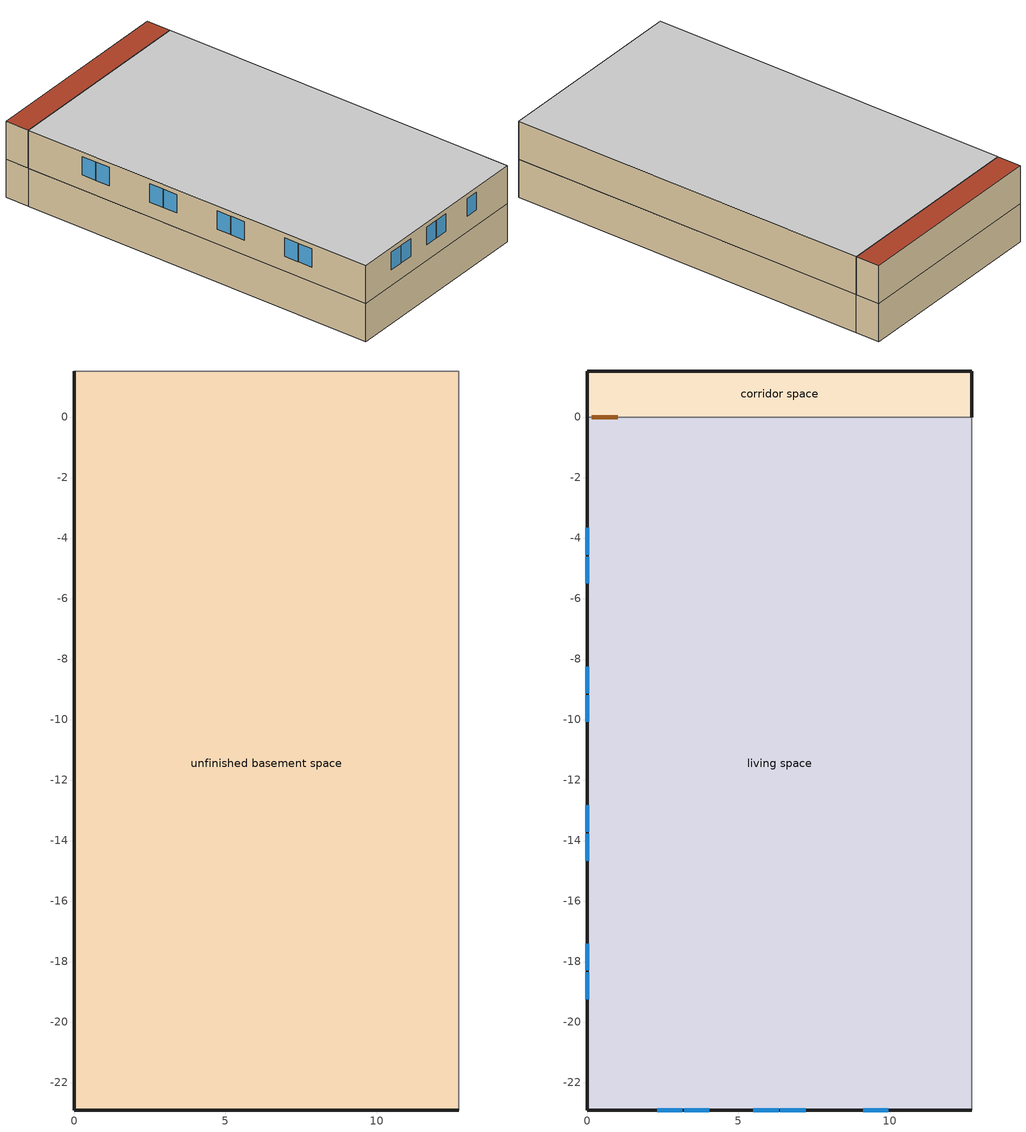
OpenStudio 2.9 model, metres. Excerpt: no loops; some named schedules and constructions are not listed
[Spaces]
unfinished basement space
 floor foundation (FloorFndGrndUnfinB 1): 0,0 0,1.52 12.73,1.52 12.73,0 z-2.44
 floor foundation (FloorFndGrndUnfinB): 0,-22.91 0,0 12.73,0 12.73,-22.91 z-2.44
 wall foundation (WallFndGrndUnfinB 1): 0,1.52 0,0 z-2.44:0
 wall adiabatic (WallFndGrndUnfinB Reversed): 12.73,-22.91 12.73,0 12.73,1.52 0,1.52 z-2.44:0
 wall foundation (WallFndGrndUnfinB): 0,0 0,-22.91 12.73,-22.91 z-2.44:0
 ceiling adiabatic (SurfaceTypeRoofAdiabatic Reversed): 12.73,0 12.73,1.52 0,1.52 0,0 z0
living space
 floor to unfinished basement space (FloorUnfinBInsFin Reversed): 0,-22.91 0,0 12.73,0 12.73,-22.91 z0
 wall outside (WallExtInsFin): 0,0 0,-22.91 12.73,-22.91 z0:2.44
 wall adiabatic (WallIntFinUninsFin Reversed): 12.73,-22.91 12.73,0 0,0 z0:2.44
 window (WindowConstruction): 2.32,-22.91 3.15,-22.91 / 3.21,-22.91 4.05,-22.91 / 5.5,-22.91 6.33,-22.91 / 6.39,-22.91 7.23,-22.91 / 9.13,-22.91 9.96,-22.91 z1.02:2.13; 0,-3.66 0,-4.55 / 0,-4.61 0,-5.5 / 0,-8.25 0,-9.13 / 0,-9.19 0,-10.08 / 0,-12.83 0,-13.71 / 0,-13.77 0,-14.66 / 0,-17.41 0,-18.3 / 0,-18.36 0,-19.24 z0.95:2.13
 ceiling adiabatic (SurfaceTypeRoofAdiabatic Reversed): 12.73,-22.91 12.73,0 0,0 0,-22.91 z2.44
corridor space
 floor adiabatic (FloorUnfinUninsUnfin): 0,0 0,1.52 12.73,1.52 12.73,0 z0
 wall outside (WallExtUninsUnfin): 12.73,0 12.73,1.52 0,1.52 0,0 z0:2.44
 wall adiabatic (WallIntUnfinUninsUnfin Reversed): 0,0 12.73,0 z0:2.44
 door inside (UninsDoor): 0.15,0 1.02,0 z0:2.13
 roof outside (RoofUnfinUninsExt 1): 12.73,0 12.73,1.52 0,1.52 0,0 z2.44
[Schedule:Rule]
res hot water distribution schedule allday rule7: Schedule Ruleset=res hot water distribution schedule; Rule Order=5; Day Schedule=res hot water distribution schedule allday7; Apply Sunday=Yes; Apply Monday=Yes; Apply Tuesday=Yes; Apply Wednesday=Yes; Apply Thursday=Yes; Apply Friday=Yes; Apply Saturday=Yes; Date Specification Type=DateRange; Start Month=7; Start Day=1; End Month=7; End Day=31
res hot water distribution schedule allday rule8: Schedule Ruleset=res hot water distribution schedule; Rule Order=4; Day Schedule=res hot water distribution schedule allday8; Apply Sunday=Yes; Apply Monday=Yes; Apply Tuesday=Yes; Apply Wednesday=Yes; Apply Thursday=Yes; Apply Friday=Yes; Apply Saturday=Yes; Date Specification Type=DateRange; Start Month=8; Start Day=1; End Month=8; End Day=31
res hot water distribution schedule allday rule9: Schedule Ruleset=res hot water distribution schedule; Rule Order=3; Day Schedule=res hot water distribution schedule allday9; Apply Sunday=Yes; Apply Monday=Yes; Apply Tuesday=Yes; Apply Wednesday=Yes; Apply Thursday=Yes; Apply Friday=Yes; Apply Saturday=Yes; Date Specification Type=DateRange; Start Month=9; Start Day=1; End Month=9; End Day=30
res hot water distribution schedule allday rule10: Schedule Ruleset=res hot water distribution schedule; Rule Order=2; Day Schedule=res hot water distribution schedule allday10; Apply Sunday=Yes; Apply Monday=Yes; Apply Tuesday=Yes; Apply Wednesday=Yes; Apply Thursday=Yes; Apply Friday=Yes; Apply Saturday=Yes; Date Specification Type=DateRange; Start Month=10; Start Day=1; End Month=10; End Day=31
res hot water distribution schedule allday rule11: Schedule Ruleset=res hot water distribution schedule; Rule Order=1; Day Schedule=res hot water distribution schedule allday11; Apply Sunday=Yes; Apply Monday=Yes; Apply Tuesday=Yes; Apply Wednesday=Yes; Apply Thursday=Yes; Apply Friday=Yes; Apply Saturday=Yes; Date Specification Type=DateRange; Start Month=11; Start Day=1; End Month=11; End Day=30
res hot water distribution schedule allday rule12: Schedule Ruleset=res hot water distribution schedule; Rule Order=0; Day Schedule=res hot water distribution schedule allday12; Apply Sunday=Yes; Apply Monday=Yes; Apply Tuesday=Yes; Apply Wednesday=Yes; Apply Thursday=Yes; Apply Friday=Yes; Apply Saturday=Yes; Date Specification Type=DateRange; Start Month=12; Start Day=1; End Month=12; End Day=31
res heating setpoint allday rule1: Schedule Ruleset=res heating setpoint; Rule Order=11; Day Schedule=res heating setpoint allday1; Apply Sunday=Yes; Apply Monday=Yes; Apply Tuesday=Yes; Apply Wednesday=Yes; Apply Thursday=Yes; Apply Friday=Yes; Apply Saturday=Yes; Date Specification Type=DateRange; Start Month=1; Start Day=1; End Month=1; End Day=31
res heating setpoint allday rule2: Schedule Ruleset=res heating setpoint; Rule Order=10; Day Schedule=res heating setpoint allday2; Apply Sunday=Yes; Apply Monday=Yes; Apply Tuesday=Yes; Apply Wednesday=Yes; Apply Thursday=Yes; Apply Friday=Yes; Apply Saturday=Yes; Date Specification Type=DateRange; Start Month=2; Start Day=1; End Month=2; End Day=28
res heating setpoint allday rule3: Schedule Ruleset=res heating setpoint; Rule Order=9; Day Schedule=res heating setpoint allday3; Apply Sunday=Yes; Apply Monday=Yes; Apply Tuesday=Yes; Apply Wednesday=Yes; Apply Thursday=Yes; Apply Friday=Yes; Apply Saturday=Yes; Date Specification Type=DateRange; Start Month=3; Start Day=1; End Month=3; End Day=31
res heating setpoint allday rule4: Schedule Ruleset=res heating setpoint; Rule Order=8; Day Schedule=res heating setpoint allday4; Apply Sunday=Yes; Apply Monday=Yes; Apply Tuesday=Yes; Apply Wednesday=Yes; Apply Thursday=Yes; Apply Friday=Yes; Apply Saturday=Yes; Date Specification Type=DateRange; Start Month=4; Start Day=1; End Month=4; End Day=30
res heating setpoint allday rule5: Schedule Ruleset=res heating setpoint; Rule Order=7; Day Schedule=res heating setpoint allday5; Apply Sunday=Yes; Apply Monday=Yes; Apply Tuesday=Yes; Apply Wednesday=Yes; Apply Thursday=Yes; Apply Friday=Yes; Apply Saturday=Yes; Date Specification Type=DateRange; Start Month=5; Start Day=1; End Month=5; End Day=31
res heating setpoint allday rule6: Schedule Ruleset=res heating setpoint; Rule Order=6; Day Schedule=res heating setpoint allday6; Apply Sunday=Yes; Apply Monday=Yes; Apply Tuesday=Yes; Apply Wednesday=Yes; Apply Thursday=Yes; Apply Friday=Yes; Apply Saturday=Yes; Date Specification Type=DateRange; Start Month=6; Start Day=1; End Month=6; End Day=30
res heating setpoint allday rule7: Schedule Ruleset=res heating setpoint; Rule Order=5; Day Schedule=res heating setpoint allday7; Apply Sunday=Yes; Apply Monday=Yes; Apply Tuesday=Yes; Apply Wednesday=Yes; Apply Thursday=Yes; Apply Friday=Yes; Apply Saturday=Yes; Date Specification Type=DateRange; Start Month=7; Start Day=1; End Month=7; End Day=31
res heating setpoint allday rule8: Schedule Ruleset=res heating setpoint; Rule Order=4; Day Schedule=res heating setpoint allday8; Apply Sunday=Yes; Apply Monday=Yes; Apply Tuesday=Yes; Apply Wednesday=Yes; Apply Thursday=Yes; Apply Friday=Yes; Apply Saturday=Yes; Date Specification Type=DateRange; Start Month=8; Start Day=1; End Month=8; End Day=31
res heating setpoint allday rule9: Schedule Ruleset=res heating setpoint; Rule Order=3; Day Schedule=res heating setpoint allday9; Apply Sunday=Yes; Apply Monday=Yes; Apply Tuesday=Yes; Apply Wednesday=Yes; Apply Thursday=Yes; Apply Friday=Yes; Apply Saturday=Yes; Date Specification Type=DateRange; Start Month=9; Start Day=1; End Month=9; End Day=30
res heating setpoint allday rule10: Schedule Ruleset=res heating setpoint; Rule Order=2; Day Schedule=res heating setpoint allday10; Apply Sunday=Yes; Apply Monday=Yes; Apply Tuesday=Yes; Apply Wednesday=Yes; Apply Thursday=Yes; Apply Friday=Yes; Apply Saturday=Yes; Date Specification Type=DateRange; Start Month=10; Start Day=1; End Month=10; End Day=31
res heating setpoint allday rule11: Schedule Ruleset=res heating setpoint; Rule Order=1; Day Schedule=res heating setpoint allday11; Apply Sunday=Yes; Apply Monday=Yes; Apply Tuesday=Yes; Apply Wednesday=Yes; Apply Thursday=Yes; Apply Friday=Yes; Apply Saturday=Yes; Date Specification Type=DateRange; Start Month=11; Start Day=1; End Month=11; End Day=30
res heating setpoint allday rule12: Schedule Ruleset=res heating setpoint; Rule Order=0; Day Schedule=res heating setpoint allday12; Apply Sunday=Yes; Apply Monday=Yes; Apply Tuesday=Yes; Apply Wednesday=Yes; Apply Thursday=Yes; Apply Friday=Yes; Apply Saturday=Yes; Date Specification Type=DateRange; Start Month=12; Start Day=1; End Month=12; End Day=31
res cooling setpoint allday rule1: Schedule Ruleset=res cooling setpoint; Rule Order=11; Day Schedule=res cooling setpoint allday1; Apply Sunday=Yes; Apply Monday=Yes; Apply Tuesday=Yes; Apply Wednesday=Yes; Apply Thursday=Yes; Apply Friday=Yes; Apply Saturday=Yes; Date Specification Type=DateRange; Start Month=1; Start Day=1; End Month=1; End Day=31
res cooling setpoint allday rule2: Schedule Ruleset=res cooling setpoint; Rule Order=10; Day Schedule=res cooling setpoint allday2; Apply Sunday=Yes; Apply Monday=Yes; Apply Tuesday=Yes; Apply Wednesday=Yes; Apply Thursday=Yes; Apply Friday=Yes; Apply Saturday=Yes; Date Specification Type=DateRange; Start Month=2; Start Day=1; End Month=2; End Day=28
res cooling setpoint allday rule3: Schedule Ruleset=res cooling setpoint; Rule Order=9; Day Schedule=res cooling setpoint allday3; Apply Sunday=Yes; Apply Monday=Yes; Apply Tuesday=Yes; Apply Wednesday=Yes; Apply Thursday=Yes; Apply Friday=Yes; Apply Saturday=Yes; Date Specification Type=DateRange; Start Month=3; Start Day=1; End Month=3; End Day=31
res cooling setpoint allday rule4: Schedule Ruleset=res cooling setpoint; Rule Order=8; Day Schedule=res cooling setpoint allday4; Apply Sunday=Yes; Apply Monday=Yes; Apply Tuesday=Yes; Apply Wednesday=Yes; Apply Thursday=Yes; Apply Friday=Yes; Apply Saturday=Yes; Date Specification Type=DateRange; Start Month=4; Start Day=1; End Month=4; End Day=30
res cooling setpoint allday rule5: Schedule Ruleset=res cooling setpoint; Rule Order=7; Day Schedule=res cooling setpoint allday5; Apply Sunday=Yes; Apply Monday=Yes; Apply Tuesday=Yes; Apply Wednesday=Yes; Apply Thursday=Yes; Apply Friday=Yes; Apply Saturday=Yes; Date Specification Type=DateRange; Start Month=5; Start Day=1; End Month=5; End Day=31
res cooling setpoint allday rule6: Schedule Ruleset=res cooling setpoint; Rule Order=6; Day Schedule=res cooling setpoint allday6; Apply Sunday=Yes; Apply Monday=Yes; Apply Tuesday=Yes; Apply Wednesday=Yes; Apply Thursday=Yes; Apply Friday=Yes; Apply Saturday=Yes; Date Specification Type=DateRange; Start Month=6; Start Day=1; End Month=6; End Day=30
res cooling setpoint allday rule7: Schedule Ruleset=res cooling setpoint; Rule Order=5; Day Schedule=res cooling setpoint allday7; Apply Sunday=Yes; Apply Monday=Yes; Apply Tuesday=Yes; Apply Wednesday=Yes; Apply Thursday=Yes; Apply Friday=Yes; Apply Saturday=Yes; Date Specification Type=DateRange; Start Month=7; Start Day=1; End Month=7; End Day=31
res cooling setpoint allday rule8: Schedule Ruleset=res cooling setpoint; Rule Order=4; Day Schedule=res cooling setpoint allday8; Apply Sunday=Yes; Apply Monday=Yes; Apply Tuesday=Yes; Apply Wednesday=Yes; Apply Thursday=Yes; Apply Friday=Yes; Apply Saturday=Yes; Date Specification Type=DateRange; Start Month=8; Start Day=1; End Month=8; End Day=31
res cooling setpoint allday rule9: Schedule Ruleset=res cooling setpoint; Rule Order=3; Day Schedule=res cooling setpoint allday9; Apply Sunday=Yes; Apply Monday=Yes; Apply Tuesday=Yes; Apply Wednesday=Yes; Apply Thursday=Yes; Apply Friday=Yes; Apply Saturday=Yes; Date Specification Type=DateRange; Start Month=9; Start Day=1; End Month=9; End Day=30
res cooling setpoint allday rule10: Schedule Ruleset=res cooling setpoint; Rule Order=2; Day Schedule=res cooling setpoint allday10; Apply Sunday=Yes; Apply Monday=Yes; Apply Tuesday=Yes; Apply Wednesday=Yes; Apply Thursday=Yes; Apply Friday=Yes; Apply Saturday=Yes; Date Specification Type=DateRange; Start Month=10; Start Day=1; End Month=10; End Day=31
res cooling setpoint allday rule11: Schedule Ruleset=res cooling setpoint; Rule Order=1; Day Schedule=res cooling setpoint allday11; Apply Sunday=Yes; Apply Monday=Yes; Apply Tuesday=Yes; Apply Wednesday=Yes; Apply Thursday=Yes; Apply Friday=Yes; Apply Saturday=Yes; Date Specification Type=DateRange; Start Month=11; Start Day=1; End Month=11; End Day=30
res cooling setpoint allday rule12: Schedule Ruleset=res cooling setpoint; Rule Order=0; Day Schedule=res cooling setpoint allday12; Apply Sunday=Yes; Apply Monday=Yes; Apply Tuesday=Yes; Apply Wednesday=Yes; Apply Thursday=Yes; Apply Friday=Yes; Apply Saturday=Yes; Date Specification Type=DateRange; Start Month=12; Start Day=1; End Month=12; End Day=31
res ceil fan benchmark|living space schedule allday rule1: Schedule Ruleset=res ceil fan benchmark|living space schedule; Rule Order=11; Day Schedule=res ceil fan benchmark|living space schedule allday1; Apply Sunday=Yes; Apply Monday=Yes; Apply Tuesday=Yes; Apply Wednesday=Yes; Apply Thursday=Yes; Apply Friday=Yes; Apply Saturday=Yes; Date Specification Type=DateRange; Start Month=1; Start Day=1; End Month=1; End Day=31
res ceil fan benchmark|living space schedule allday rule2: Schedule Ruleset=res ceil fan benchmark|living space schedule; Rule Order=10; Day Schedule=res ceil fan benchmark|living space schedule allday2; Apply Sunday=Yes; Apply Monday=Yes; Apply Tuesday=Yes; Apply Wednesday=Yes; Apply Thursday=Yes; Apply Friday=Yes; Apply Saturday=Yes; Date Specification Type=DateRange; Start Month=2; Start Day=1; End Month=2; End Day=28
res ceil fan benchmark|living space schedule allday rule3: Schedule Ruleset=res ceil fan benchmark|living space schedule; Rule Order=9; Day Schedule=res ceil fan benchmark|living space schedule allday3; Apply Sunday=Yes; Apply Monday=Yes; Apply Tuesday=Yes; Apply Wednesday=Yes; Apply Thursday=Yes; Apply Friday=Yes; Apply Saturday=Yes; Date Specification Type=DateRange; Start Month=3; Start Day=1; End Month=3; End Day=31
res ceil fan benchmark|living space schedule allday rule4: Schedule Ruleset=res ceil fan benchmark|living space schedule; Rule Order=8; Day Schedule=res ceil fan benchmark|living space schedule allday4; Apply Sunday=Yes; Apply Monday=Yes; Apply Tuesday=Yes; Apply Wednesday=Yes; Apply Thursday=Yes; Apply Friday=Yes; Apply Saturday=Yes; Date Specification Type=DateRange; Start Month=4; Start Day=1; End Month=4; End Day=30
res ceil fan benchmark|living space schedule allday rule5: Schedule Ruleset=res ceil fan benchmark|living space schedule; Rule Order=7; Day Schedule=res ceil fan benchmark|living space schedule allday5; Apply Sunday=Yes; Apply Monday=Yes; Apply Tuesday=Yes; Apply Wednesday=Yes; Apply Thursday=Yes; Apply Friday=Yes; Apply Saturday=Yes; Date Specification Type=DateRange; Start Month=5; Start Day=1; End Month=5; End Day=31
res ceil fan benchmark|living space schedule allday rule6: Schedule Ruleset=res ceil fan benchmark|living space schedule; Rule Order=6; Day Schedule=res ceil fan benchmark|living space schedule allday6; Apply Sunday=Yes; Apply Monday=Yes; Apply Tuesday=Yes; Apply Wednesday=Yes; Apply Thursday=Yes; Apply Friday=Yes; Apply Saturday=Yes; Date Specification Type=DateRange; Start Month=6; Start Day=1; End Month=6; End Day=30
res ceil fan benchmark|living space schedule allday rule7: Schedule Ruleset=res ceil fan benchmark|living space schedule; Rule Order=5; Day Schedule=res ceil fan benchmark|living space schedule allday7; Apply Sunday=Yes; Apply Monday=Yes; Apply Tuesday=Yes; Apply Wednesday=Yes; Apply Thursday=Yes; Apply Friday=Yes; Apply Saturday=Yes; Date Specification Type=DateRange; Start Month=7; Start Day=1; End Month=7; End Day=31
res ceil fan benchmark|living space schedule allday rule8: Schedule Ruleset=res ceil fan benchmark|living space schedule; Rule Order=4; Day Schedule=res ceil fan benchmark|living space schedule allday8; Apply Sunday=Yes; Apply Monday=Yes; Apply Tuesday=Yes; Apply Wednesday=Yes; Apply Thursday=Yes; Apply Friday=Yes; Apply Saturday=Yes; Date Specification Type=DateRange; Start Month=8; Start Day=1; End Month=8; End Day=31
res ceil fan benchmark|living space schedule allday rule9: Schedule Ruleset=res ceil fan benchmark|living space schedule; Rule Order=3; Day Schedule=res ceil fan benchmark|living space schedule allday9; Apply Sunday=Yes; Apply Monday=Yes; Apply Tuesday=Yes; Apply Wednesday=Yes; Apply Thursday=Yes; Apply Friday=Yes; Apply Saturday=Yes; Date Specification Type=DateRange; Start Month=9; Start Day=1; End Month=9; End Day=30
res ceil fan benchmark|living space schedule allday rule10: Schedule Ruleset=res ceil fan benchmark|living space schedule; Rule Order=2; Day Schedule=res ceil fan benchmark|living space schedule allday10; Apply Sunday=Yes; Apply Monday=Yes; Apply Tuesday=Yes; Apply Wednesday=Yes; Apply Thursday=Yes; Apply Friday=Yes; Apply Saturday=Yes; Date Specification Type=DateRange; Start Month=10; Start Day=1; End Month=10; End Day=31
res ceil fan benchmark|living space schedule allday rule11: Schedule Ruleset=res ceil fan benchmark|living space schedule; Rule Order=1; Day Schedule=res ceil fan benchmark|living space schedule allday11; Apply Sunday=Yes; Apply Monday=Yes; Apply Tuesday=Yes; Apply Wednesday=Yes; Apply Thursday=Yes; Apply Friday=Yes; Apply Saturday=Yes; Date Specification Type=DateRange; Start Month=11; Start Day=1; End Month=11; End Day=30
res ceil fan benchmark|living space schedule allday rule12: Schedule Ruleset=res ceil fan benchmark|living space schedule; Rule Order=0; Day Schedule=res ceil fan benchmark|living space schedule allday12; Apply Sunday=Yes; Apply Monday=Yes; Apply Tuesday=Yes; Apply Wednesday=Yes; Apply Thursday=Yes; Apply Friday=Yes; Apply Saturday=Yes; Date Specification Type=DateRange; Start Month=12; Start Day=1; End Month=12; End Day=31
res refrig schedule allday rule1: Schedule Ruleset=res refrig schedule; Rule Order=11; Day Schedule=res refrig schedule allday1; Apply Sunday=Yes; Apply Monday=Yes; Apply Tuesday=Yes; Apply Wednesday=Yes; Apply Thursday=Yes; Apply Friday=Yes; Apply Saturday=Yes; Date Specification Type=DateRange; Start Month=1; Start Day=1; End Month=1; End Day=31
res refrig schedule allday rule2: Schedule Ruleset=res refrig schedule; Rule Order=10; Day Schedule=res refrig schedule allday2; Apply Sunday=Yes; Apply Monday=Yes; Apply Tuesday=Yes; Apply Wednesday=Yes; Apply Thursday=Yes; Apply Friday=Yes; Apply Saturday=Yes; Date Specification Type=DateRange; Start Month=2; Start Day=1; End Month=2; End Day=28
res refrig schedule allday rule3: Schedule Ruleset=res refrig schedule; Rule Order=9; Day Schedule=res refrig schedule allday3; Apply Sunday=Yes; Apply Monday=Yes; Apply Tuesday=Yes; Apply Wednesday=Yes; Apply Thursday=Yes; Apply Friday=Yes; Apply Saturday=Yes; Date Specification Type=DateRange; Start Month=3; Start Day=1; End Month=3; End Day=31
res refrig schedule allday rule4: Schedule Ruleset=res refrig schedule; Rule Order=8; Day Schedule=res refrig schedule allday4; Apply Sunday=Yes; Apply Monday=Yes; Apply Tuesday=Yes; Apply Wednesday=Yes; Apply Thursday=Yes; Apply Friday=Yes; Apply Saturday=Yes; Date Specification Type=DateRange; Start Month=4; Start Day=1; End Month=4; End Day=30
res refrig schedule allday rule5: Schedule Ruleset=res refrig schedule; Rule Order=7; Day Schedule=res refrig schedule allday5; Apply Sunday=Yes; Apply Monday=Yes; Apply Tuesday=Yes; Apply Wednesday=Yes; Apply Thursday=Yes; Apply Friday=Yes; Apply Saturday=Yes; Date Specification Type=DateRange; Start Month=5; Start Day=1; End Month=5; End Day=31
res refrig schedule allday rule6: Schedule Ruleset=res refrig schedule; Rule Order=6; Day Schedule=res refrig schedule allday6; Apply Sunday=Yes; Apply Monday=Yes; Apply Tuesday=Yes; Apply Wednesday=Yes; Apply Thursday=Yes; Apply Friday=Yes; Apply Saturday=Yes; Date Specification Type=DateRange; Start Month=6; Start Day=1; End Month=6; End Day=30
res refrig schedule allday rule7: Schedule Ruleset=res refrig schedule; Rule Order=5; Day Schedule=res refrig schedule allday7; Apply Sunday=Yes; Apply Monday=Yes; Apply Tuesday=Yes; Apply Wednesday=Yes; Apply Thursday=Yes; Apply Friday=Yes; Apply Saturday=Yes; Date Specification Type=DateRange; Start Month=7; Start Day=1; End Month=7; End Day=31
res refrig schedule allday rule8: Schedule Ruleset=res refrig schedule; Rule Order=4; Day Schedule=res refrig schedule allday8; Apply Sunday=Yes; Apply Monday=Yes; Apply Tuesday=Yes; Apply Wednesday=Yes; Apply Thursday=Yes; Apply Friday=Yes; Apply Saturday=Yes; Date Specification Type=DateRange; Start Month=8; Start Day=1; End Month=8; End Day=31
res refrig schedule allday rule9: Schedule Ruleset=res refrig schedule; Rule Order=3; Day Schedule=res refrig schedule allday9; Apply Sunday=Yes; Apply Monday=Yes; Apply Tuesday=Yes; Apply Wednesday=Yes; Apply Thursday=Yes; Apply Friday=Yes; Apply Saturday=Yes; Date Specification Type=DateRange; Start Month=9; Start Day=1; End Month=9; End Day=30
res refrig schedule allday rule10: Schedule Ruleset=res refrig schedule; Rule Order=2; Day Schedule=res refrig schedule allday10; Apply Sunday=Yes; Apply Monday=Yes; Apply Tuesday=Yes; Apply Wednesday=Yes; Apply Thursday=Yes; Apply Friday=Yes; Apply Saturday=Yes; Date Specification Type=DateRange; Start Month=10; Start Day=1; End Month=10; End Day=31
res refrig schedule allday rule11: Schedule Ruleset=res refrig schedule; Rule Order=1; Day Schedule=res refrig schedule allday11; Apply Sunday=Yes; Apply Monday=Yes; Apply Tuesday=Yes; Apply Wednesday=Yes; Apply Thursday=Yes; Apply Friday=Yes; Apply Saturday=Yes; Date Specification Type=DateRange; Start Month=11; Start Day=1; End Month=11; End Day=30
res refrig schedule allday rule12: Schedule Ruleset=res refrig schedule; Rule Order=0; Day Schedule=res refrig schedule allday12; Apply Sunday=Yes; Apply Monday=Yes; Apply Tuesday=Yes; Apply Wednesday=Yes; Apply Thursday=Yes; Apply Friday=Yes; Apply Saturday=Yes; Date Specification Type=DateRange; Start Month=12; Start Day=1; End Month=12; End Day=31
res dw schedule allday ruleset1: Schedule Ruleset=res dw schedule; Rule Order=6; Day Schedule=res dw schedule allday1; Apply Sunday=Yes; Apply Monday=Yes; Apply Tuesday=Yes; Apply Wednesday=Yes; Apply Thursday=Yes; Apply Friday=Yes; Apply Saturday=Yes; Date Specification Type=SpecificDates; Specific Month 1=1; Specific Day 1=1; Specific Month 2=1; Specific Day 2=8; Specific Month 3=1; Specific Day 3=15; Specific Month 4=1; Specific Day 4=22; Specific Month 5=1; Specific Day 5=29; Specific Month 6=2; Specific Day 6=5; Specific Month 7=2; Specific Day 7=12; Specific Month 8=2; Specific Day 8=19; Specific Month 9=2; Specific Day 9=26; Specific Month 10=3; Specific Day 10=5; Specific Month 11=3; Specific Day 11=12; Specific Month 12=3; Specific Day 12=19; Specific Month 13=3; Specific Day 13=26; Specific Month 14=4; Specific Day 14=2; Specific Month 15=4; Specific Day 15=9; Specific Month 16=4; Specific Day 16=16; Specific Month 17=4; Specific Day 17=23; Specific Month 18=4; Specific Day 18=30; Specific Month 19=5; Specific Day 19=7; Specific Month 20=5; Specific Day 20=14; Specific Month 21=5; Specific Day 21=21; Specific Month 22=5; Specific Day 22=28; Specific Month 23=6; Specific Day 23=4; Specific Month 24=6; Specific Day 24=11; Specific Month 25=6; Specific Day 25=18; Specific Month 26=6; Specific Day 26=25; Specific Month 27=7; Specific Day 27=2; Specific Month 28=7; Specific Day 28=9; Specific Month 29=7; Specific Day 29=16; Specific Month 30=7; Specific Day 30=23; Specific Month 31=7; Specific Day 31=30; Specific Month 32=8; Specific Day 32=6; Specific Month 33=8; Specific Day 33=13; Specific Month 34=8; Specific Day 34=20; Specific Month 35=8; Specific Day 35=27; Specific Month 36=9; Specific Day 36=3; Specific Month 37=9; Specific Day 37=10; Specific Month 38=9; Specific Day 38=17; Specific Month 39=9; Specific Day 39=24; Specific Month 40=10; Specific Day 40=1; Specific Month 41=10; Specific Day 41=8; Specific Month 42=10; Specific Day 42=15; Specific Month 43=10; Specific Day 43=22; Specific Month 44=10; Specific Day 44=29; Specific Month 45=11; Specific Day 45=5; Specific Month 46=11; Specific Day 46=12; Specific Month 47=11; Specific Day 47=19; Specific Month 48=11; Specific Day 48=26; Specific Month 49=12; Specific Day 49=3; Specific Month 50=12; Specific Day 50=10; Specific Month 51=12; Specific Day 51=17; Specific Month 52=12; Specific Day 52=24; Specific Month 53=12; Specific Day 53=31
res dw schedule allday ruleset2: Schedule Ruleset=res dw schedule; Rule Order=5; Day Schedule=res dw schedule allday2; Apply Sunday=Yes; Apply Monday=Yes; Apply Tuesday=Yes; Apply Wednesday=Yes; Apply Thursday=Yes; Apply Friday=Yes; Apply Saturday=Yes; Date Specification Type=SpecificDates; Specific Month 1=1; Specific Day 1=2; Specific Month 2=1; Specific Day 2=9; Specific Month 3=1; Specific Day 3=16; Specific Month 4=1; Specific Day 4=23; Specific Month 5=1; Specific Day 5=30; Specific Month 6=2; Specific Day 6=6; Specific Month 7=2; Specific Day 7=13; Specific Month 8=2; Specific Day 8=20; Specific Month 9=2; Specific Day 9=27; Specific Month 10=3; Specific Day 10=6; Specific Month 11=3; Specific Day 11=13; Specific Month 12=3; Specific Day 12=20; Specific Month 13=3; Specific Day 13=27; Specific Month 14=4; Specific Day 14=3; Specific Month 15=4; Specific Day 15=10; Specific Month 16=4; Specific Day 16=17; Specific Month 17=4; Specific Day 17=24; Specific Month 18=5; Specific Day 18=1; Specific Month 19=5; Specific Day 19=8; Specific Month 20=5; Specific Day 20=15; Specific Month 21=5; Specific Day 21=22; Specific Month 22=5; Specific Day 22=29; Specific Month 23=6; Specific Day 23=5; Specific Month 24=6; Specific Day 24=12; Specific Month 25=6; Specific Day 25=19; Specific Month 26=6; Specific Day 26=26; Specific Month 27=7; Specific Day 27=3; Specific Month 28=7; Specific Day 28=10; Specific Month 29=7; Specific Day 29=17; Specific Month 30=7; Specific Day 30=24; Specific Month 31=7; Specific Day 31=31; Specific Month 32=8; Specific Day 32=7; Specific Month 33=8; Specific Day 33=14; Specific Month 34=8; Specific Day 34=21; Specific Month 35=8; Specific Day 35=28; Specific Month 36=9; Specific Day 36=4; Specific Month 37=9; Specific Day 37=11; Specific Month 38=9; Specific Day 38=18; Specific Month 39=9; Specific Day 39=25; Specific Month 40=10; Specific Day 40=2; Specific Month 41=10; Specific Day 41=9; Specific Month 42=10; Specific Day 42=16; Specific Month 43=10; Specific Day 43=23; Specific Month 44=10; Specific Day 44=30; Specific Month 45=11; Specific Day 45=6; Specific Month 46=11; Specific Day 46=13; Specific Month 47=11; Specific Day 47=20; Specific Month 48=11; Specific Day 48=27; Specific Month 49=12; Specific Day 49=4; Specific Month 50=12; Specific Day 50=11; Specific Month 51=12; Specific Day 51=18; Specific Month 52=12; Specific Day 52=25
res dw schedule allday ruleset3: Schedule Ruleset=res dw schedule; Rule Order=4; Day Schedule=res dw schedule allday3; Apply Sunday=Yes; Apply Monday=Yes; Apply Tuesday=Yes; Apply Wednesday=Yes; Apply Thursday=Yes; Apply Friday=Yes; Apply Saturday=Yes; Date Specification Type=SpecificDates; Specific Month 1=1; Specific Day 1=3; Specific Month 2=1; Specific Day 2=10; Specific Month 3=1; Specific Day 3=17; Specific Month 4=1; Specific Day 4=24; Specific Month 5=1; Specific Day 5=31; Specific Month 6=2; Specific Day 6=7; Specific Month 7=2; Specific Day 7=14; Specific Month 8=2; Specific Day 8=21; Specific Month 9=2; Specific Day 9=28; Specific Month 10=3; Specific Day 10=7; Specific Month 11=3; Specific Day 11=14; Specific Month 12=3; Specific Day 12=21; Specific Month 13=3; Specific Day 13=28; Specific Month 14=4; Specific Day 14=4; Specific Month 15=4; Specific Day 15=11; Specific Month 16=4; Specific Day 16=18; Specific Month 17=4; Specific Day 17=25; Specific Month 18=5; Specific Day 18=2; Specific Month 19=5; Specific Day 19=9; Specific Month 20=5; Specific Day 20=16; Specific Month 21=5; Specific Day 21=23; Specific Month 22=5; Specific Day 22=30; Specific Month 23=6; Specific Day 23=6; Specific Month 24=6; Specific Day 24=13; Specific Month 25=6; Specific Day 25=20; Specific Month 26=6; Specific Day 26=27; Specific Month 27=7; Specific Day 27=4; Specific Month 28=7; Specific Day 28=11; Specific Month 29=7; Specific Day 29=18; Specific Month 30=7; Specific Day 30=25; Specific Month 31=8; Specific Day 31=1; Specific Month 32=8; Specific Day 32=8; Specific Month 33=8; Specific Day 33=15; Specific Month 34=8; Specific Day 34=22; Specific Month 35=8; Specific Day 35=29; Specific Month 36=9; Specific Day 36=5; Specific Month 37=9; Specific Day 37=12; Specific Month 38=9; Specific Day 38=19; Specific Month 39=9; Specific Day 39=26; Specific Month 40=10; Specific Day 40=3; Specific Month 41=10; Specific Day 41=10; Specific Month 42=10; Specific Day 42=17; Specific Month 43=10; Specific Day 43=24; Specific Month 44=10; Specific Day 44=31; Specific Month 45=11; Specific Day 45=7; Specific Month 46=11; Specific Day 46=14; Specific Month 47=11; Specific Day 47=21; Specific Month 48=11; Specific Day 48=28; Specific Month 49=12; Specific Day 49=5; Specific Month 50=12; Specific Day 50=12; Specific Month 51=12; Specific Day 51=19; Specific Month 52=12; Specific Day 52=26
res dw schedule allday ruleset4: Schedule Ruleset=res dw schedule; Rule Order=3; Day Schedule=res dw schedule allday4; Apply Sunday=Yes; Apply Monday=Yes; Apply Tuesday=Yes; Apply Wednesday=Yes; Apply Thursday=Yes; Apply Friday=Yes; Apply Saturday=Yes; Date Specification Type=SpecificDates; Specific Month 1=1; Specific Day 1=4; Specific Month 2=1; Specific Day 2=11; Specific Month 3=1; Specific Day 3=18; Specific Month 4=1; Specific Day 4=25; Specific Month 5=2; Specific Day 5=1; Specific Month 6=2; Specific Day 6=8; Specific Month 7=2; Specific Day 7=15; Specific Month 8=2; Specific Day 8=22; Specific Month 9=3; Specific Day 9=1; Specific Month 10=3; Specific Day 10=8; Specific Month 11=3; Specific Day 11=15; Specific Month 12=3; Specific Day 12=22; Specific Month 13=3; Specific Day 13=29; Specific Month 14=4; Specific Day 14=5; Specific Month 15=4; Specific Day 15=12; Specific Month 16=4; Specific Day 16=19; Specific Month 17=4; Specific Day 17=26; Specific Month 18=5; Specific Day 18=3; Specific Month 19=5; Specific Day 19=10; Specific Month 20=5; Specific Day 20=17; Specific Month 21=5; Specific Day 21=24; Specific Month 22=5; Specific Day 22=31; Specific Month 23=6; Specific Day 23=7; Specific Month 24=6; Specific Day 24=14; Specific Month 25=6; Specific Day 25=21; Specific Month 26=6; Specific Day 26=28; Specific Month 27=7; Specific Day 27=5; Specific Month 28=7; Specific Day 28=12; Specific Month 29=7; Specific Day 29=19; Specific Month 30=7; Specific Day 30=26; Specific Month 31=8; Specific Day 31=2; Specific Month 32=8; Specific Day 32=9; Specific Month 33=8; Specific Day 33=16; Specific Month 34=8; Specific Day 34=23; Specific Month 35=8; Specific Day 35=30; Specific Month 36=9; Specific Day 36=6; Specific Month 37=9; Specific Day 37=13; Specific Month 38=9; Specific Day 38=20; Specific Month 39=9; Specific Day 39=27; Specific Month 40=10; Specific Day 40=4; Specific Month 41=10; Specific Day 41=11; Specific Month 42=10; Specific Day 42=18; Specific Month 43=10; Specific Day 43=25; Specific Month 44=11; Specific Day 44=1; Specific Month 45=11; Specific Day 45=8; Specific Month 46=11; Specific Day 46=15; Specific Month 47=11; Specific Day 47=22; Specific Month 48=11; Specific Day 48=29; Specific Month 49=12; Specific Day 49=6; Specific Month 50=12; Specific Day 50=13; Specific Month 51=12; Specific Day 51=20; Specific Month 52=12; Specific Day 52=27
res dw schedule allday ruleset5: Schedule Ruleset=res dw schedule; Rule Order=2; Day Schedule=res dw schedule allday5; Apply Sunday=Yes; Apply Monday=Yes; Apply Tuesday=Yes; Apply Wednesday=Yes; Apply Thursday=Yes; Apply Friday=Yes; Apply Saturday=Yes; Date Specification Type=SpecificDates; Specific Month 1=1; Specific Day 1=5; Specific Month 2=1; Specific Day 2=12; Specific Month 3=1; Specific Day 3=19; Specific Month 4=1; Specific Day 4=26; Specific Month 5=2; Specific Day 5=2; Specific Month 6=2; Specific Day 6=9; Specific Month 7=2; Specific Day 7=16; Specific Month 8=2; Specific Day 8=23; Specific Month 9=3; Specific Day 9=2; Specific Month 10=3; Specific Day 10=9; Specific Month 11=3; Specific Day 11=16; Specific Month 12=3; Specific Day 12=23; Specific Month 13=3; Specific Day 13=30; Specific Month 14=4; Specific Day 14=6; Specific Month 15=4; Specific Day 15=13; Specific Month 16=4; Specific Day 16=20; Specific Month 17=4; Specific Day 17=27; Specific Month 18=5; Specific Day 18=4; Specific Month 19=5; Specific Day 19=11; Specific Month 20=5; Specific Day 20=18; Specific Month 21=5; Specific Day 21=25; Specific Month 22=6; Specific Day 22=1; Specific Month 23=6; Specific Day 23=8; Specific Month 24=6; Specific Day 24=15; Specific Month 25=6; Specific Day 25=22; Specific Month 26=6; Specific Day 26=29; Specific Month 27=7; Specific Day 27=6; Specific Month 28=7; Specific Day 28=13; Specific Month 29=7; Specific Day 29=20; Specific Month 30=7; Specific Day 30=27; Specific Month 31=8; Specific Day 31=3; Specific Month 32=8; Specific Day 32=10; Specific Month 33=8; Specific Day 33=17; Specific Month 34=8; Specific Day 34=24; Specific Month 35=8; Specific Day 35=31; Specific Month 36=9; Specific Day 36=7; Specific Month 37=9; Specific Day 37=14; Specific Month 38=9; Specific Day 38=21; Specific Month 39=9; Specific Day 39=28; Specific Month 40=10; Specific Day 40=5; Specific Month 41=10; Specific Day 41=12; Specific Month 42=10; Specific Day 42=19; Specific Month 43=10; Specific Day 43=26; Specific Month 44=11; Specific Day 44=2; Specific Month 45=11; Specific Day 45=9; Specific Month 46=11; Specific Day 46=16; Specific Month 47=11; Specific Day 47=23; Specific Month 48=11; Specific Day 48=30; Specific Month 49=12; Specific Day 49=7; Specific Month 50=12; Specific Day 50=14; Specific Month 51=12; Specific Day 51=21; Specific Month 52=12; Specific Day 52=28
res dw schedule allday ruleset6: Schedule Ruleset=res dw schedule; Rule Order=1; Day Schedule=res dw schedule allday6; Apply Sunday=Yes; Apply Monday=Yes; Apply Tuesday=Yes; Apply Wednesday=Yes; Apply Thursday=Yes; Apply Friday=Yes; Apply Saturday=Yes; Date Specification Type=SpecificDates; Specific Month 1=1; Specific Day 1=6; Specific Month 2=1; Specific Day 2=13; Specific Month 3=1; Specific Day 3=20; Specific Month 4=1; Specific Day 4=27; Specific Month 5=2; Specific Day 5=3; Specific Month 6=2; Specific Day 6=10; Specific Month 7=2; Specific Day 7=17; Specific Month 8=2; Specific Day 8=24; Specific Month 9=3; Specific Day 9=3; Specific Month 10=3; Specific Day 10=10; Specific Month 11=3; Specific Day 11=17; Specific Month 12=3; Specific Day 12=24; Specific Month 13=3; Specific Day 13=31; Specific Month 14=4; Specific Day 14=7; Specific Month 15=4; Specific Day 15=14; Specific Month 16=4; Specific Day 16=21; Specific Month 17=4; Specific Day 17=28; Specific Month 18=5; Specific Day 18=5; Specific Month 19=5; Specific Day 19=12; Specific Month 20=5; Specific Day 20=19; Specific Month 21=5; Specific Day 21=26; Specific Month 22=6; Specific Day 22=2; Specific Month 23=6; Specific Day 23=9; Specific Month 24=6; Specific Day 24=16; Specific Month 25=6; Specific Day 25=23; Specific Month 26=6; Specific Day 26=30; Specific Month 27=7; Specific Day 27=7; Specific Month 28=7; Specific Day 28=14; Specific Month 29=7; Specific Day 29=21; Specific Month 30=7; Specific Day 30=28; Specific Month 31=8; Specific Day 31=4; Specific Month 32=8; Specific Day 32=11; Specific Month 33=8; Specific Day 33=18; Specific Month 34=8; Specific Day 34=25; Specific Month 35=9; Specific Day 35=1; Specific Month 36=9; Specific Day 36=8; Specific Month 37=9; Specific Day 37=15; Specific Month 38=9; Specific Day 38=22; Specific Month 39=9; Specific Day 39=29; Specific Month 40=10; Specific Day 40=6; Specific Month 41=10; Specific Day 41=13; Specific Month 42=10; Specific Day 42=20; Specific Month 43=10; Specific Day 43=27; Specific Month 44=11; Specific Day 44=3; Specific Month 45=11; Specific Day 45=10; Specific Month 46=11; Specific Day 46=17; Specific Month 47=11; Specific Day 47=24; Specific Month 48=12; Specific Day 48=1; Specific Month 49=12; Specific Day 49=8; Specific Month 50=12; Specific Day 50=15; Specific Month 51=12; Specific Day 51=22; Specific Month 52=12; Specific Day 52=29
res dw schedule allday ruleset7: Schedule Ruleset=res dw schedule; Rule Order=0; Day Schedule=res dw schedule allday7; Apply Sunday=Yes; Apply Monday=Yes; Apply Tuesday=Yes; Apply Wednesday=Yes; Apply Thursday=Yes; Apply Friday=Yes; Apply Saturday=Yes; Date Specification Type=SpecificDates; Specific Month 1=1; Specific Day 1=7; Specific Month 2=1; Specific Day 2=14; Specific Month 3=1; Specific Day 3=21; Specific Month 4=1; Specific Day 4=28; Specific Month 5=2; Specific Day 5=4; Specific Month 6=2; Specific Day 6=11; Specific Month 7=2; Specific Day 7=18; Specific Month 8=2; Specific Day 8=25; Specific Month 9=3; Specific Day 9=4; Specific Month 10=3; Specific Day 10=11; Specific Month 11=3; Specific Day 11=18; Specific Month 12=3; Specific Day 12=25; Specific Month 13=4; Specific Day 13=1; Specific Month 14=4; Specific Day 14=8; Specific Month 15=4; Specific Day 15=15; Specific Month 16=4; Specific Day 16=22; Specific Month 17=4; Specific Day 17=29; Specific Month 18=5; Specific Day 18=6; Specific Month 19=5; Specific Day 19=13; Specific Month 20=5; Specific Day 20=20; Specific Month 21=5; Specific Day 21=27; Specific Month 22=6; Specific Day 22=3; Specific Month 23=6; Specific Day 23=10; Specific Month 24=6; Specific Day 24=17; Specific Month 25=6; Specific Day 25=24; Specific Month 26=7; Specific Day 26=1; Specific Month 27=7; Specific Day 27=8; Specific Month 28=7; Specific Day 28=15; Specific Month 29=7; Specific Day 29=22; Specific Month 30=7; Specific Day 30=29; Specific Month 31=8; Specific Day 31=5; Specific Month 32=8; Specific Day 32=12; Specific Month 33=8; Specific Day 33=19; Specific Month 34=8; Specific Day 34=26; Specific Month 35=9; Specific Day 35=2; Specific Month 36=9; Specific Day 36=9; Specific Month 37=9; Specific Day 37=16; Specific Month 38=9; Specific Day 38=23; Specific Month 39=9; Specific Day 39=30; Specific Month 40=10; Specific Day 40=7; Specific Month 41=10; Specific Day 41=14; Specific Month 42=10; Specific Day 42=21; Specific Month 43=10; Specific Day 43=28; Specific Month 44=11; Specific Day 44=4; Specific Month 45=11; Specific Day 45=11; Specific Month 46=11; Specific Day 46=18; Specific Month 47=11; Specific Day 47=25; Specific Month 48=12; Specific Day 48=2; Specific Month 49=12; Specific Day 49=9; Specific Month 50=12; Specific Day 50=16; Specific Month 51=12; Specific Day 51=23; Specific Month 52=12; Specific Day 52=30
res range gas|false schedule weekday rule1: Schedule Ruleset=res range gas|false schedule; Rule Order=23; Day Schedule=res range gas|false schedule weekday1; Apply Monday=Yes; Apply Tuesday=Yes; Apply Wednesday=Yes; Apply Thursday=Yes; Apply Friday=Yes; Date Specification Type=DateRange; Start Month=1; Start Day=1; End Month=1; End Day=31
res range gas|false schedule weekend rule1: Schedule Ruleset=res range gas|false schedule; Rule Order=22; Day Schedule=res range gas|false schedule weekend1; Apply Sunday=Yes; Apply Saturday=Yes; Date Specification Type=DateRange; Start Month=1; Start Day=1; End Month=1; End Day=31
res range gas|false schedule weekday rule2: Schedule Ruleset=res range gas|false schedule; Rule Order=21; Day Schedule=res range gas|false schedule weekday2; Apply Monday=Yes; Apply Tuesday=Yes; Apply Wednesday=Yes; Apply Thursday=Yes; Apply Friday=Yes; Date Specification Type=DateRange; Start Month=2; Start Day=1; End Month=2; End Day=28
res range gas|false schedule weekend rule2: Schedule Ruleset=res range gas|false schedule; Rule Order=20; Day Schedule=res range gas|false schedule weekend2; Apply Sunday=Yes; Apply Saturday=Yes; Date Specification Type=DateRange; Start Month=2; Start Day=1; End Month=2; End Day=28
res range gas|false schedule weekday rule3: Schedule Ruleset=res range gas|false schedule; Rule Order=19; Day Schedule=res range gas|false schedule weekday3; Apply Monday=Yes; Apply Tuesday=Yes; Apply Wednesday=Yes; Apply Thursday=Yes; Apply Friday=Yes; Date Specification Type=DateRange; Start Month=3; Start Day=1; End Month=3; End Day=31
res range gas|false schedule weekend rule3: Schedule Ruleset=res range gas|false schedule; Rule Order=18; Day Schedule=res range gas|false schedule weekend3; Apply Sunday=Yes; Apply Saturday=Yes; Date Specification Type=DateRange; Start Month=3; Start Day=1; End Month=3; End Day=31
res range gas|false schedule weekday rule4: Schedule Ruleset=res range gas|false schedule; Rule Order=17; Day Schedule=res range gas|false schedule weekday4; Apply Monday=Yes; Apply Tuesday=Yes; Apply Wednesday=Yes; Apply Thursday=Yes; Apply Friday=Yes; Date Specification Type=DateRange; Start Month=4; Start Day=1; End Month=4; End Day=30
res range gas|false schedule weekend rule4: Schedule Ruleset=res range gas|false schedule; Rule Order=16; Day Schedule=res range gas|false schedule weekend4; Apply Sunday=Yes; Apply Saturday=Yes; Date Specification Type=DateRange; Start Month=4; Start Day=1; End Month=4; End Day=30
res range gas|false schedule weekday rule5: Schedule Ruleset=res range gas|false schedule; Rule Order=15; Day Schedule=res range gas|false schedule weekday5; Apply Monday=Yes; Apply Tuesday=Yes; Apply Wednesday=Yes; Apply Thursday=Yes; Apply Friday=Yes; Date Specification Type=DateRange; Start Month=5; Start Day=1; End Month=5; End Day=31
res range gas|false schedule weekend rule5: Schedule Ruleset=res range gas|false schedule; Rule Order=14; Day Schedule=res range gas|false schedule weekend5; Apply Sunday=Yes; Apply Saturday=Yes; Date Specification Type=DateRange; Start Month=5; Start Day=1; End Month=5; End Day=31
res range gas|false schedule weekday rule6: Schedule Ruleset=res range gas|false schedule; Rule Order=13; Day Schedule=res range gas|false schedule weekday6; Apply Monday=Yes; Apply Tuesday=Yes; Apply Wednesday=Yes; Apply Thursday=Yes; Apply Friday=Yes; Date Specification Type=DateRange; Start Month=6; Start Day=1; End Month=6; End Day=30
res range gas|false schedule weekend rule6: Schedule Ruleset=res range gas|false schedule; Rule Order=12; Day Schedule=res range gas|false schedule weekend6; Apply Sunday=Yes; Apply Saturday=Yes; Date Specification Type=DateRange; Start Month=6; Start Day=1; End Month=6; End Day=30
res range gas|false schedule weekday rule7: Schedule Ruleset=res range gas|false schedule; Rule Order=11; Day Schedule=res range gas|false schedule weekday7; Apply Monday=Yes; Apply Tuesday=Yes; Apply Wednesday=Yes; Apply Thursday=Yes; Apply Friday=Yes; Date Specification Type=DateRange; Start Month=7; Start Day=1; End Month=7; End Day=31
res range gas|false schedule weekend rule7: Schedule Ruleset=res range gas|false schedule; Rule Order=10; Day Schedule=res range gas|false schedule weekend7; Apply Sunday=Yes; Apply Saturday=Yes; Date Specification Type=DateRange; Start Month=7; Start Day=1; End Month=7; End Day=31
res range gas|false schedule weekday rule8: Schedule Ruleset=res range gas|false schedule; Rule Order=9; Day Schedule=res range gas|false schedule weekday8; Apply Monday=Yes; Apply Tuesday=Yes; Apply Wednesday=Yes; Apply Thursday=Yes; Apply Friday=Yes; Date Specification Type=DateRange; Start Month=8; Start Day=1; End Month=8; End Day=31
res range gas|false schedule weekend rule8: Schedule Ruleset=res range gas|false schedule; Rule Order=8; Day Schedule=res range gas|false schedule weekend8; Apply Sunday=Yes; Apply Saturday=Yes; Date Specification Type=DateRange; Start Month=8; Start Day=1; End Month=8; End Day=31
res range gas|false schedule weekday rule9: Schedule Ruleset=res range gas|false schedule; Rule Order=7; Day Schedule=res range gas|false schedule weekday9; Apply Monday=Yes; Apply Tuesday=Yes; Apply Wednesday=Yes; Apply Thursday=Yes; Apply Friday=Yes; Date Specification Type=DateRange; Start Month=9; Start Day=1; End Month=9; End Day=30
res range gas|false schedule weekend rule9: Schedule Ruleset=res range gas|false schedule; Rule Order=6; Day Schedule=res range gas|false schedule weekend9; Apply Sunday=Yes; Apply Saturday=Yes; Date Specification Type=DateRange; Start Month=9; Start Day=1; End Month=9; End Day=30
res range gas|false schedule weekday rule10: Schedule Ruleset=res range gas|false schedule; Rule Order=5; Day Schedule=res range gas|false schedule weekday10; Apply Monday=Yes; Apply Tuesday=Yes; Apply Wednesday=Yes; Apply Thursday=Yes; Apply Friday=Yes; Date Specification Type=DateRange; Start Month=10; Start Day=1; End Month=10; End Day=31
res range gas|false schedule weekend rule10: Schedule Ruleset=res range gas|false schedule; Rule Order=4; Day Schedule=res range gas|false schedule weekend10; Apply Sunday=Yes; Apply Saturday=Yes; Date Specification Type=DateRange; Start Month=10; Start Day=1; End Month=10; End Day=31
res range gas|false schedule weekday rule11: Schedule Ruleset=res range gas|false schedule; Rule Order=3; Day Schedule=res range gas|false schedule weekday11; Apply Monday=Yes; Apply Tuesday=Yes; Apply Wednesday=Yes; Apply Thursday=Yes; Apply Friday=Yes; Date Specification Type=DateRange; Start Month=11; Start Day=1; End Month=11; End Day=30
res range gas|false schedule weekend rule11: Schedule Ruleset=res range gas|false schedule; Rule Order=2; Day Schedule=res range gas|false schedule weekend11; Apply Sunday=Yes; Apply Saturday=Yes; Date Specification Type=DateRange; Start Month=11; Start Day=1; End Month=11; End Day=30
res range gas|false schedule weekday rule12: Schedule Ruleset=res range gas|false schedule; Rule Order=1; Day Schedule=res range gas|false schedule weekday12; Apply Monday=Yes; Apply Tuesday=Yes; Apply Wednesday=Yes; Apply Thursday=Yes; Apply Friday=Yes; Date Specification Type=DateRange; Start Month=12; Start Day=1; End Month=12; End Day=31
res range gas|false schedule weekend rule12: Schedule Ruleset=res range gas|false schedule; Rule Order=0; Day Schedule=res range gas|false schedule weekend12; Apply Sunday=Yes; Apply Saturday=Yes; Date Specification Type=DateRange; Start Month=12; Start Day=1; End Month=12; End Day=31
res lighting interior allday rule1: Schedule Ruleset=res lighting interior; Rule Order=11; Day Schedule=res lighting interior allday1; Apply Sunday=Yes; Apply Monday=Yes; Apply Tuesday=Yes; Apply Wednesday=Yes; Apply Thursday=Yes; Apply Friday=Yes; Apply Saturday=Yes; Date Specification Type=DateRange; Start Month=1; Start Day=1; End Month=1; End Day=31
res lighting interior allday rule2: Schedule Ruleset=res lighting interior; Rule Order=10; Day Schedule=res lighting interior allday2; Apply Sunday=Yes; Apply Monday=Yes; Apply Tuesday=Yes; Apply Wednesday=Yes; Apply Thursday=Yes; Apply Friday=Yes; Apply Saturday=Yes; Date Specification Type=DateRange; Start Month=2; Start Day=1; End Month=2; End Day=28
res lighting interior allday rule3: Schedule Ruleset=res lighting interior; Rule Order=9; Day Schedule=res lighting interior allday3; Apply Sunday=Yes; Apply Monday=Yes; Apply Tuesday=Yes; Apply Wednesday=Yes; Apply Thursday=Yes; Apply Friday=Yes; Apply Saturday=Yes; Date Specification Type=DateRange; Start Month=3; Start Day=1; End Month=3; End Day=31
res lighting interior allday rule4: Schedule Ruleset=res lighting interior; Rule Order=8; Day Schedule=res lighting interior allday4; Apply Sunday=Yes; Apply Monday=Yes; Apply Tuesday=Yes; Apply Wednesday=Yes; Apply Thursday=Yes; Apply Friday=Yes; Apply Saturday=Yes; Date Specification Type=DateRange; Start Month=4; Start Day=1; End Month=4; End Day=30
res lighting interior allday rule5: Schedule Ruleset=res lighting interior; Rule Order=7; Day Schedule=res lighting interior allday5; Apply Sunday=Yes; Apply Monday=Yes; Apply Tuesday=Yes; Apply Wednesday=Yes; Apply Thursday=Yes; Apply Friday=Yes; Apply Saturday=Yes; Date Specification Type=DateRange; Start Month=5; Start Day=1; End Month=5; End Day=31
res lighting interior allday rule6: Schedule Ruleset=res lighting interior; Rule Order=6; Day Schedule=res lighting interior allday6; Apply Sunday=Yes; Apply Monday=Yes; Apply Tuesday=Yes; Apply Wednesday=Yes; Apply Thursday=Yes; Apply Friday=Yes; Apply Saturday=Yes; Date Specification Type=DateRange; Start Month=6; Start Day=1; End Month=6; End Day=30
res lighting interior allday rule7: Schedule Ruleset=res lighting interior; Rule Order=5; Day Schedule=res lighting interior allday7; Apply Sunday=Yes; Apply Monday=Yes; Apply Tuesday=Yes; Apply Wednesday=Yes; Apply Thursday=Yes; Apply Friday=Yes; Apply Saturday=Yes; Date Specification Type=DateRange; Start Month=7; Start Day=1; End Month=7; End Day=31
res lighting interior allday rule8: Schedule Ruleset=res lighting interior; Rule Order=4; Day Schedule=res lighting interior allday8; Apply Sunday=Yes; Apply Monday=Yes; Apply Tuesday=Yes; Apply Wednesday=Yes; Apply Thursday=Yes; Apply Friday=Yes; Apply Saturday=Yes; Date Specification Type=DateRange; Start Month=8; Start Day=1; End Month=8; End Day=31
res lighting interior allday rule9: Schedule Ruleset=res lighting interior; Rule Order=3; Day Schedule=res lighting interior allday9; Apply Sunday=Yes; Apply Monday=Yes; Apply Tuesday=Yes; Apply Wednesday=Yes; Apply Thursday=Yes; Apply Friday=Yes; Apply Saturday=Yes; Date Specification Type=DateRange; Start Month=9; Start Day=1; End Month=9; End Day=30
res lighting interior allday rule10: Schedule Ruleset=res lighting interior; Rule Order=2; Day Schedule=res lighting interior allday10; Apply Sunday=Yes; Apply Monday=Yes; Apply Tuesday=Yes; Apply Wednesday=Yes; Apply Thursday=Yes; Apply Friday=Yes; Apply Saturday=Yes; Date Specification Type=DateRange; Start Month=10; Start Day=1; End Month=10; End Day=31
res lighting interior allday rule11: Schedule Ruleset=res lighting interior; Rule Order=1; Day Schedule=res lighting interior allday11; Apply Sunday=Yes; Apply Monday=Yes; Apply Tuesday=Yes; Apply Wednesday=Yes; Apply Thursday=Yes; Apply Friday=Yes; Apply Saturday=Yes; Date Specification Type=DateRange; Start Month=11; Start Day=1; End Month=11; End Day=30
res lighting interior allday rule12: Schedule Ruleset=res lighting interior; Rule Order=0; Day Schedule=res lighting interior allday12; Apply Sunday=Yes; Apply Monday=Yes; Apply Tuesday=Yes; Apply Wednesday=Yes; Apply Thursday=Yes; Apply Friday=Yes; Apply Saturday=Yes; Date Specification Type=DateRange; Start Month=12; Start Day=1; End Month=12; End Day=31
res lighting exterior weekday rule1: Schedule Ruleset=res lighting exterior; Rule Order=23; Day Schedule=res lighting exterior weekday1; Apply Monday=Yes; Apply Tuesday=Yes; Apply Wednesday=Yes; Apply Thursday=Yes; Apply Friday=Yes; Date Specification Type=DateRange; Start Month=1; Start Day=1; End Month=1; End Day=31
res lighting exterior weekend rule1: Schedule Ruleset=res lighting exterior; Rule Order=22; Day Schedule=res lighting exterior weekend1; Apply Sunday=Yes; Apply Saturday=Yes; Date Specification Type=DateRange; Start Month=1; Start Day=1; End Month=1; End Day=31
res lighting exterior weekday rule2: Schedule Ruleset=res lighting exterior; Rule Order=21; Day Schedule=res lighting exterior weekday2; Apply Monday=Yes; Apply Tuesday=Yes; Apply Wednesday=Yes; Apply Thursday=Yes; Apply Friday=Yes; Date Specification Type=DateRange; Start Month=2; Start Day=1; End Month=2; End Day=28
res lighting exterior weekend rule2: Schedule Ruleset=res lighting exterior; Rule Order=20; Day Schedule=res lighting exterior weekend2; Apply Sunday=Yes; Apply Saturday=Yes; Date Specification Type=DateRange; Start Month=2; Start Day=1; End Month=2; End Day=28
res lighting exterior weekday rule3: Schedule Ruleset=res lighting exterior; Rule Order=19; Day Schedule=res lighting exterior weekday3; Apply Monday=Yes; Apply Tuesday=Yes; Apply Wednesday=Yes; Apply Thursday=Yes; Apply Friday=Yes; Date Specification Type=DateRange; Start Month=3; Start Day=1; End Month=3; End Day=31
res lighting exterior weekend rule3: Schedule Ruleset=res lighting exterior; Rule Order=18; Day Schedule=res lighting exterior weekend3; Apply Sunday=Yes; Apply Saturday=Yes; Date Specification Type=DateRange; Start Month=3; Start Day=1; End Month=3; End Day=31
res lighting exterior weekday rule4: Schedule Ruleset=res lighting exterior; Rule Order=17; Day Schedule=res lighting exterior weekday4; Apply Monday=Yes; Apply Tuesday=Yes; Apply Wednesday=Yes; Apply Thursday=Yes; Apply Friday=Yes; Date Specification Type=DateRange; Start Month=4; Start Day=1; End Month=4; End Day=30
res lighting exterior weekend rule4: Schedule Ruleset=res lighting exterior; Rule Order=16; Day Schedule=res lighting exterior weekend4; Apply Sunday=Yes; Apply Saturday=Yes; Date Specification Type=DateRange; Start Month=4; Start Day=1; End Month=4; End Day=30
res lighting exterior weekday rule5: Schedule Ruleset=res lighting exterior; Rule Order=15; Day Schedule=res lighting exterior weekday5; Apply Monday=Yes; Apply Tuesday=Yes; Apply Wednesday=Yes; Apply Thursday=Yes; Apply Friday=Yes; Date Specification Type=DateRange; Start Month=5; Start Day=1; End Month=5; End Day=31
res lighting exterior weekend rule5: Schedule Ruleset=res lighting exterior; Rule Order=14; Day Schedule=res lighting exterior weekend5; Apply Sunday=Yes; Apply Saturday=Yes; Date Specification Type=DateRange; Start Month=5; Start Day=1; End Month=5; End Day=31
res lighting exterior weekday rule6: Schedule Ruleset=res lighting exterior; Rule Order=13; Day Schedule=res lighting exterior weekday6; Apply Monday=Yes; Apply Tuesday=Yes; Apply Wednesday=Yes; Apply Thursday=Yes; Apply Friday=Yes; Date Specification Type=DateRange; Start Month=6; Start Day=1; End Month=6; End Day=30
res lighting exterior weekend rule6: Schedule Ruleset=res lighting exterior; Rule Order=12; Day Schedule=res lighting exterior weekend6; Apply Sunday=Yes; Apply Saturday=Yes; Date Specification Type=DateRange; Start Month=6; Start Day=1; End Month=6; End Day=30
res lighting exterior weekday rule7: Schedule Ruleset=res lighting exterior; Rule Order=11; Day Schedule=res lighting exterior weekday7; Apply Monday=Yes; Apply Tuesday=Yes; Apply Wednesday=Yes; Apply Thursday=Yes; Apply Friday=Yes; Date Specification Type=DateRange; Start Month=7; Start Day=1; End Month=7; End Day=31
res lighting exterior weekend rule7: Schedule Ruleset=res lighting exterior; Rule Order=10; Day Schedule=res lighting exterior weekend7; Apply Sunday=Yes; Apply Saturday=Yes; Date Specification Type=DateRange; Start Month=7; Start Day=1; End Month=7; End Day=31
res lighting exterior weekday rule8: Schedule Ruleset=res lighting exterior; Rule Order=9; Day Schedule=res lighting exterior weekday8; Apply Monday=Yes; Apply Tuesday=Yes; Apply Wednesday=Yes; Apply Thursday=Yes; Apply Friday=Yes; Date Specification Type=DateRange; Start Month=8; Start Day=1; End Month=8; End Day=31
res lighting exterior weekend rule8: Schedule Ruleset=res lighting exterior; Rule Order=8; Day Schedule=res lighting exterior weekend8; Apply Sunday=Yes; Apply Saturday=Yes; Date Specification Type=DateRange; Start Month=8; Start Day=1; End Month=8; End Day=31
res lighting exterior weekday rule9: Schedule Ruleset=res lighting exterior; Rule Order=7; Day Schedule=res lighting exterior weekday9; Apply Monday=Yes; Apply Tuesday=Yes; Apply Wednesday=Yes; Apply Thursday=Yes; Apply Friday=Yes; Date Specification Type=DateRange; Start Month=9; Start Day=1; End Month=9; End Day=30
res lighting exterior weekend rule9: Schedule Ruleset=res lighting exterior; Rule Order=6; Day Schedule=res lighting exterior weekend9; Apply Sunday=Yes; Apply Saturday=Yes; Date Specification Type=DateRange; Start Month=9; Start Day=1; End Month=9; End Day=30
res lighting exterior weekday rule10: Schedule Ruleset=res lighting exterior; Rule Order=5; Day Schedule=res lighting exterior weekday10; Apply Monday=Yes; Apply Tuesday=Yes; Apply Wednesday=Yes; Apply Thursday=Yes; Apply Friday=Yes; Date Specification Type=DateRange; Start Month=10; Start Day=1; End Month=10; End Day=31
res lighting exterior weekend rule10: Schedule Ruleset=res lighting exterior; Rule Order=4; Day Schedule=res lighting exterior weekend10; Apply Sunday=Yes; Apply Saturday=Yes; Date Specification Type=DateRange; Start Month=10; Start Day=1; End Month=10; End Day=31
res lighting exterior weekday rule11: Schedule Ruleset=res lighting exterior; Rule Order=3; Day Schedule=res lighting exterior weekday11; Apply Monday=Yes; Apply Tuesday=Yes; Apply Wednesday=Yes; Apply Thursday=Yes; Apply Friday=Yes; Date Specification Type=DateRange; Start Month=11; Start Day=1; End Month=11; End Day=30
